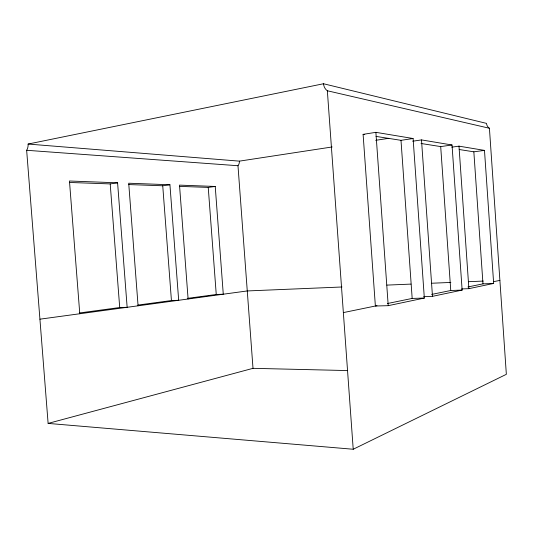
<?xml version="1.0" encoding="UTF-8"?>
<svg xmlns="http://www.w3.org/2000/svg" width="533" height="533" viewBox="0 0 533 533"><rect width="100%" height="100%" fill="white"/><g stroke="black" fill="none" stroke-linecap="round" stroke-linejoin="round"><path stroke-width="0.8" d="M353.219 449.252L506.35 374.319L489.421 128.26A7.162 6.569 -58.6 0 1 486.516 123.383L323.511 83.748L28.102 144.05A7.715 5.01 -89.2 0 1 26.65 150.286L48.117 423.409L353.219 449.252L327.349 90.763A10.387 8.621 -75.6 0 1 323.511 83.748M48.117 423.409L253.008 368.33L347.703 370.568M388.224 305.675L424.335 298.06L413.102 138.52L375.885 132.331L363.106 134.356L375.372 306.009L388.224 305.675L375.885 132.331M423.688 296.621L432.483 296.341L462.131 290.085L452.031 144.989L421.496 139.912L412.742 141.212M461.665 288.933L468.887 288.666L493.658 283.436L484.484 150.393L458.986 146.149L451.791 147.155M343.359 312.598L376.971 305.682M387.371 303.543L412.176 298.433L424.335 298.06M431.637 294.429L450.751 290.498L462.131 290.085M467.941 286.961L482.978 283.862L493.658 283.436M493.445 281.71L499.887 280.385M28.102 144.05L239.39 161.139L332.166 146.961M375.678 140.319L388.817 138.307M69.437 182.466L110.204 183.912L117.593 182.806L127.147 307.301L119.712 307.534L79.577 312.958M376.005 136.395L400.996 140.332L413.102 138.52M128.799 184.571L162.738 185.777L169.934 184.764L178.675 300.286L171.433 300.545L138.02 305.063M421.03 143.49L440.698 146.588L452.031 144.989M39.922 319.18L247.272 290.945L341.999 286.987M179.694 186.383L208.236 187.396L215.232 186.457L223.274 294.209L216.251 294.489L187.476 298.38M459.193 149.507L473.844 151.818L484.484 150.393M386.871 285.108L410.97 284.102M431.75 283.23L450.858 282.437M468.307 281.704L483.264 281.078M117.593 182.806L69.463 181.007L79.777 313.757M169.934 184.764L128.706 183.219L138.08 305.815M215.232 186.457L179.508 185.124L188.102 299M26.65 150.286L237.984 165.73A5.716 4.524 -86.6 0 0 239.39 161.139M363.106 134.356L364.719 134.616M327.349 90.763L489.421 128.26M162.738 185.777L171.433 300.545M110.204 183.912L119.712 307.534M237.984 165.73L253.008 368.33M208.236 187.396L216.251 294.489M400.996 140.332L412.176 298.433M473.844 151.818L482.978 283.862M458.986 146.149L468.887 288.666M440.698 146.588L450.751 290.498M421.496 139.912L432.483 296.341"/></g></svg>
